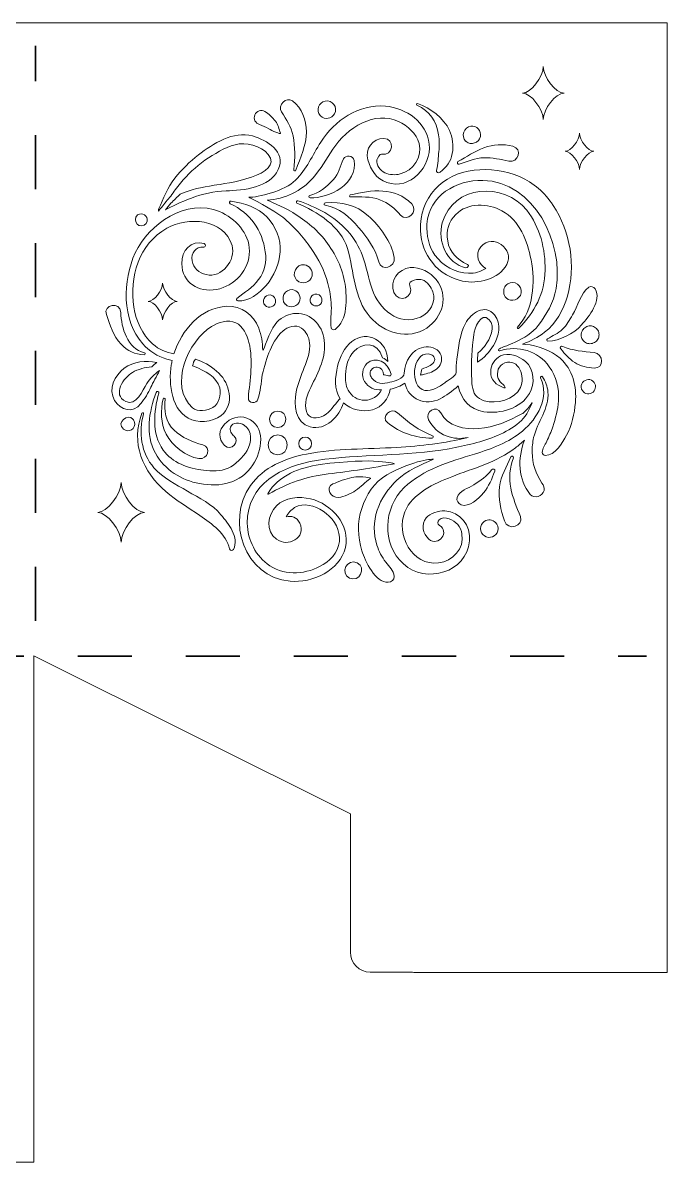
# Model space of a CAD drawing. Extents: x 5 to 989, y -719 to -284.
# Drawn here: x 743.2 to 989.1, y -718.9 to -283.7 of the extents above; entities that cross this region are included whole.
import ezdxf

# ---------------------------------------------------------------- set-up
doc = ezdxf.new("R2010")
doc.units = 0
doc.header["$MEASUREMENT"] = 0
doc.linetypes.add('AI-Linetype-5', pattern=[41.240002, 20.620001, -20.620001])
doc.linetypes.add('AI-Linetype-6', pattern=[41.240002, 20.620001, -20.620001])
doc.layers.add('Layer 1', color=7, linetype='Continuous')

# ---------------------------------------------------------------- blocks, each defined once
blk = doc.blocks.new('block 2')
at = {"layer": 'Layer 1', "lineweight": 0}
for points, knots in [([(512.96, -283.73), (512.96, -283.73), (262.96, -283.73), (262.96, -283.73), (262.96, -283.73), (256.65, -283.73), (256.65, -283.73), (256.65, -283.73), (24.77, -283.73), (24.77, -283.73), (24.77, -283.73), (24.77, -284.11), (24.77, -284.11), (24.77, -284.11), (23.41, -284.11), (23.41, -284.11), (23.41, -284.11), (22.41, -284.11), (22.41, -284.11), (22.41, -284.11), (5, -308.1), (5, -308.1), (5, -308.1), (5, -497.57), (5, -497.57), (5, -497.57), (22.41, -525.5), (22.41, -525.5), (22.41, -525.5), (22.55, -525.5), (22.55, -525.5), (22.55, -525.5), (23.41, -527.22), (23.41, -527.22), (23.41, -527.22), (32.09, -544.58), (32.09, -544.58), (32.09, -544.58), (82.99, -646.36), (82.99, -646.36), (82.99, -646.36), (82.99, -694.64), (82.99, -694.64), (82.99, -694.85), (83, -695.05), (83, -695.26), (82.86, -695.84), (82.78, -696.44), (82.78, -697.07), (82.78, -697.07), (82.78, -711.27), (82.78, -711.27), (82.78, -715.47), (86.18, -718.87), (90.38, -718.87), (90.38, -718.87), (104.58, -718.87), (104.58, -718.87), (105, -718.87), (105.4, -718.83), (105.8, -718.76), (106.25, -718.79), (106.7, -718.8), (107.16, -718.8), (107.16, -718.8), (179.67, -718.8), (179.67, -718.8), (180.08, -718.8), (180.48, -718.79), (180.88, -718.77), (181.26, -718.83), (181.64, -718.87), (182.03, -718.87), (182.03, -718.87), (196.23, -718.87), (196.23, -718.87), (200.43, -718.87), (203.84, -715.47), (203.84, -711.27), (203.84, -711.27), (203.84, -697.07), (203.84, -697.07), (203.84, -696.78), (203.82, -696.49), (203.78, -696.21), (203.82, -695.71), (203.84, -695.2), (203.84, -694.7), (203.84, -694.7), (203.84, -646.36), (203.84, -646.36), (203.84, -646.36), (254.72, -544.58), (254.72, -544.58), (254.72, -544.58), (256.65, -540.7), (256.65, -540.7), (256.65, -540.7), (264.28, -525.45), (264.28, -525.45), (264.28, -525.45), (264.28, -646.36), (264.28, -646.36), (264.28, -646.36), (360.97, -646.36), (360.98, -646.36), (361.25, -646.36), (361.52, -646.35), (361.78, -646.34), (362.27, -646.44), (362.78, -646.49), (363.3, -646.49), (363.3, -646.49), (377.5, -646.49), (377.5, -646.49), (381.7, -646.49), (385.1, -643.09), (385.1, -638.88), (385.1, -638.88), (385.1, -624.69), (385.1, -624.69), (385.1, -624.36), (385.08, -624.04), (385.04, -623.73), (385.07, -623.2), (385.09, -622.67), (385.09, -622.13), (385.09, -622.13), (385.09, -585.88), (385.09, -585.88), (385.09, -585.88), (505.63, -525.61), (505.63, -525.61), (505.63, -525.61), (505.63, -718.8), (505.63, -718.8), (505.63, -718.8), (541.89, -718.8), (541.89, -718.8), (542.79, -718.81), (543.68, -718.75), (544.56, -718.66), (544.56, -718.66), (558.34, -718.66), (558.34, -718.66), (562.54, -718.66), (565.95, -715.25), (565.95, -711.05), (565.95, -711.05), (565.95, -697.37), (565.95, -697.37), (566.05, -696.49), (566.1, -695.6), (566.11, -694.7), (566.11, -694.7), (566.11, -646.36), (566.11, -646.36), (566.11, -646.36), (686.96, -646.36), (686.96, -646.36), (686.96, -646.36), (686.96, -694.64), (686.96, -694.64), (686.96, -694.84), (686.97, -695.03), (686.97, -695.23), (686.86, -695.76), (686.79, -696.3), (686.79, -696.86), (686.79, -696.86), (686.79, -711.05), (686.79, -711.05), (686.79, -715.25), (690.2, -718.66), (694.4, -718.66), (694.4, -718.66), (708.49, -718.66), (708.49, -718.66), (709.36, -718.75), (710.23, -718.8), (711.12, -718.8), (711.12, -718.8), (747.42, -718.8), (747.42, -718.8), (747.42, -718.8), (747.42, -525.45), (747.42, -525.45), (747.42, -525.45), (868.24, -585.86), (868.24, -585.86), (868.24, -585.87), (868.25, -622.19), (868.24, -622.19), (868.24, -622.6), (868.25, -623), (868.27, -623.39), (868.22, -623.75), (868.19, -624.11), (868.19, -624.48), (868.19, -624.48), (868.19, -638.67), (868.19, -638.67), (868.19, -642.87), (871.59, -646.28), (875.79, -646.28), (875.79, -646.28), (889.99, -646.28), (889.99, -646.28), (890.1, -646.28), (890.2, -646.27), (890.3, -646.26), (891, -646.32), (891.7, -646.36), (892.41, -646.36), (892.41, -646.36), (989.09, -646.36), (989.09, -646.36), (989.09, -646.36), (989.09, -283.73), (989.09, -283.73), (989.09, -283.73), (512.96, -283.73), (512.96, -283.73)], [0, 0, 0, 0, 1, 1, 1, 2, 2, 2, 3, 3, 3, 4, 4, 4, 5, 5, 5, 6, 6, 6, 7, 7, 7, 8, 8, 8, 9, 9, 9, 10, 10, 10, 11, 11, 11, 12, 12, 12, 13, 13, 13, 14, 14, 14, 15, 15, 15, 16, 16, 16, 17, 17, 17, 18, 18, 18, 19, 19, 19, 20, 20, 20, 21, 21, 21, 22, 22, 22, 23, 23, 23, 24, 24, 24, 25, 25, 25, 26, 26, 26, 27, 27, 27, 28, 28, 28, 29, 29, 29, 30, 30, 30, 31, 31, 31, 32, 32, 32, 33, 33, 33, 34, 34, 34, 35, 35, 35, 36, 36, 36, 37, 37, 37, 38, 38, 38, 39, 39, 39, 40, 40, 40, 41, 41, 41, 42, 42, 42, 43, 43, 43, 44, 44, 44, 45, 45, 45, 46, 46, 46, 47, 47, 47, 48, 48, 48, 49, 49, 49, 50, 50, 50, 51, 51, 51, 52, 52, 52, 53, 53, 53, 54, 54, 54, 55, 55, 55, 56, 56, 56, 57, 57, 57, 58, 58, 58, 59, 59, 59, 60, 60, 60, 61, 61, 61, 62, 62, 62, 63, 63, 63, 64, 64, 64, 65, 65, 65, 66, 66, 66, 67, 67, 67, 68, 68, 68, 69, 69, 69, 70, 70, 70, 71, 71, 71, 72, 72, 72, 73, 73, 73, 74, 74, 74, 74]), ([(941.79, -300.45), (941.79, -304.5), (946.56, -310.57), (949.74, -310.57), (946.56, -310.57), (941.79, -316.64), (941.79, -320.69), (941.79, -316.64), (937.02, -310.57), (933.84, -310.57), (937.02, -310.57), (941.79, -304.5), (941.79, -300.45)], [0, 0, 0, 0, 1, 1, 1, 2, 2, 2, 3, 3, 3, 4, 4, 4, 4]), ([(846.1, -313.56), (849.82, -316.23), (851.27, -320.93), (851.37, -325.36), (851.49, -330.59), (849.02, -335.18), (847.42, -340), (847.23, -340.56), (846.47, -340.32), (846.56, -339.76), (847.2, -335.55), (847.11, -331.12), (846.29, -326.94), (845.57, -323.28), (843.82, -320.83), (841.91, -317.76), (840.35, -315.27), (843.56, -311.73), (846.1, -313.56)], [0, 0, 0, 0, 1, 1, 1, 2, 2, 2, 3, 3, 3, 4, 4, 4, 5, 5, 5, 6, 6, 6, 6]), ([(858.61, -313.6), (861.34, -313.13), (863.46, -316.06), (862.13, -318.51), (861.08, -320.45), (858.37, -320.85), (856.79, -319.29), (856.75, -319.25), (856.72, -319.22), (856.68, -319.18), (854.93, -317.26), (856.04, -314.03), (858.61, -313.6)], [0, 0, 0, 0, 1, 1, 1, 2, 2, 2, 3, 3, 3, 4, 4, 4, 4]), ([(881.56, -315.57), (889.46, -316.2), (897.33, -321.79), (898.27, -330.04), (899.22, -338.45), (891.01, -347.85), (882.11, -344.71), (877.93, -343.23), (876.07, -340.04), (874.84, -336.03), (873.59, -331.95), (876.63, -327.89), (880.93, -327.86), (885.36, -327.82), (884.54, -334.86), (880.11, -333.88), (879.32, -333.71), (878.47, -335.53), (878.33, -336.12), (877.81, -338.18), (879.64, -340.17), (881.35, -340.99), (883.13, -341.85), (885.3, -341.93), (887.2, -341.47), (892.11, -340.27), (895.73, -334.81), (894.44, -329.82), (893.47, -326.08), (889.99, -323), (886.59, -321.43), (882.04, -319.34), (877.2, -319.82), (872.75, -321.96), (868.12, -324.2), (864.35, -327.75), (861.47, -331.98), (858.99, -335.63), (856.92, -339.57), (854, -342.91), (849.53, -348.05), (843.09, -350.97), (836.43, -351.48), (836.84, -351.63), (842.84, -354.17), (845.27, -355.64), (850.31, -358.7), (855.25, -362.4), (858.83, -367.13), (862.42, -371.87), (865.28, -377.65), (866.14, -383.58), (866.91, -388.81), (867.23, -397.39), (862.32, -400.85), (861.83, -401.2), (860.93, -400.87), (860.83, -400.24), (860.41, -397.48), (861.07, -394.47), (860.9, -391.63), (860.73, -388.75), (860.33, -386.03), (859.58, -383.24), (858.28, -378.4), (856.06, -374.04), (853.22, -369.91), (850.14, -365.43), (846.6, -361.52), (842.4, -357.99), (839.3, -355.39), (829.03, -350.27), (829.48, -350.32), (832.61, -350.6), (843.27, -347.84), (847.21, -343.87), (851.44, -339.61), (853.72, -334.31), (856.87, -329.29), (862.08, -321.01), (871.47, -314.76), (881.56, -315.57)], [0, 0, 0, 0, 1, 1, 1, 2, 2, 2, 3, 3, 3, 4, 4, 4, 5, 5, 5, 6, 6, 6, 7, 7, 7, 8, 8, 8, 9, 9, 9, 10, 10, 10, 11, 11, 11, 12, 12, 12, 13, 13, 13, 14, 14, 14, 15, 15, 15, 16, 16, 16, 17, 17, 17, 18, 18, 18, 19, 19, 19, 20, 20, 20, 21, 21, 21, 22, 22, 22, 23, 23, 23, 24, 24, 24, 25, 25, 25, 26, 26, 26, 27, 27, 27, 27]), ([(831.72, -318.91), (832.33, -317.45), (834.19, -316.74), (835.59, -317.61), (837.11, -318.55), (838.45, -319.86), (839.57, -321.26), (840.68, -322.65), (840.9, -324.28), (841.49, -325.89), (841.68, -326.44), (838.17, -324.95), (837.01, -324.23), (835.86, -323.52), (834.75, -323.06), (833.49, -322.6), (831.95, -322.03), (831.05, -320.5), (831.72, -318.91)], [0, 0, 0, 0, 1, 1, 1, 2, 2, 2, 3, 3, 3, 4, 4, 4, 5, 5, 5, 6, 6, 6, 6]), ([(893.81, -314.61), (898.71, -316.2), (903.84, -320.13), (906.02, -324.87), (907.26, -327.56), (907.54, -330.68), (907.08, -333.59), (906.57, -336.87), (904.8, -338.69), (902.45, -340.82), (901.85, -341.37), (900.77, -340.84), (901.03, -340), (901.7, -337.78), (901.66, -335.19), (901.94, -332.89), (902.2, -330.72), (902.15, -328.63), (901.81, -326.46), (901, -321.18), (898.43, -317.55), (893.59, -315.16), (893.28, -315.01), (893.5, -314.51), (893.81, -314.61)], [0, 0, 0, 0, 1, 1, 1, 2, 2, 2, 3, 3, 3, 4, 4, 4, 5, 5, 5, 6, 6, 6, 7, 7, 7, 8, 8, 8, 8]), ([(794.99, -354.91), (796.83, -350.69), (798.36, -346.75), (801.23, -343.09), (803.85, -339.75), (806.85, -336.74), (810.22, -334.14), (815.79, -329.84), (823.51, -324.89), (830.82, -326.96), (836.26, -328.5), (843.84, -333), (840.67, -339.75), (837.43, -346.66), (827.39, -347.79), (820.73, -347.9), (811.75, -348.05), (802.18, -352.68), (797.61, -355.16), (798.31, -354.32), (799, -353.48), (799.69, -352.64), (800.83, -351.46), (802.02, -350.32), (803.22, -349.21), (807.15, -347.31), (811.43, -346.55), (816.22, -345.78), (820.19, -345.15), (843.24, -342.13), (836.78, -333.97), (834.13, -330.62), (828.12, -329.19), (824.22, -330.28), (820.12, -331.44), (816.15, -333.8), (812.69, -336.24), (809.21, -338.7), (806.05, -341.66), (803.35, -344.96), (801.89, -346.75), (800.76, -348.23), (799.66, -349.93), (798.39, -351.27), (797.23, -352.73), (796.14, -354.23), (795.72, -354.69), (795.31, -355.16), (794.9, -355.63), (794.92, -355.31), (794.95, -355.01), (794.99, -354.91)], [0, 0, 0, 0, 1, 1, 1, 2, 2, 2, 3, 3, 3, 4, 4, 4, 5, 5, 5, 6, 6, 6, 7, 7, 7, 8, 8, 8, 9, 9, 9, 10, 10, 10, 11, 11, 11, 12, 12, 12, 13, 13, 13, 14, 14, 14, 15, 15, 15, 16, 16, 16, 17, 17, 17, 17]), ([(914.12, -323.2), (916.34, -322.82), (918.27, -325.02), (917.82, -327.19), (917.32, -329.59), (914.24, -330.65), (912.36, -329.05), (912.29, -329), (912.23, -328.94), (912.17, -328.88), (910.26, -326.98), (911.5, -323.65), (914.12, -323.2)], [0, 0, 0, 0, 1, 1, 1, 2, 2, 2, 3, 3, 3, 4, 4, 4, 4]), ([(955.63, -325.84), (955.63, -328.63), (958.92, -332.81), (961.11, -332.81), (958.92, -332.81), (955.63, -336.99), (955.63, -339.78), (955.63, -336.99), (952.35, -332.81), (950.15, -332.81), (952.35, -332.81), (955.63, -328.63), (955.63, -325.84)], [0, 0, 0, 0, 1, 1, 1, 2, 2, 2, 3, 3, 3, 4, 4, 4, 4]), ([(909.24, -336.76), (912.58, -334.92), (915.49, -332.86), (919.1, -331.49), (922.76, -330.09), (926.43, -329.95), (930.22, -330.89), (933.9, -331.81), (932.33, -337.36), (928.66, -336.55), (925.59, -335.87), (922.29, -335.23), (919.13, -335.28), (915.95, -335.34), (912.64, -336.7), (909.65, -337.72), (909.08, -337.92), (908.73, -337.04), (909.24, -336.76)], [0, 0, 0, 0, 1, 1, 1, 2, 2, 2, 3, 3, 3, 4, 4, 4, 5, 5, 5, 6, 6, 6, 6]), ([(852.78, -350.57), (852.29, -350.55), (852.14, -349.79), (852.66, -349.7), (855.98, -349.06), (859.41, -346.18), (861.64, -343.72), (863.83, -341.3), (864.17, -338.49), (865.55, -335.73), (866.37, -334.09), (869.25, -334.42), (869.58, -336.26), (871.16, -345.03), (860.12, -350.9), (852.78, -350.57)], [0, 0, 0, 0, 1, 1, 1, 2, 2, 2, 3, 3, 3, 4, 4, 4, 5, 5, 5, 5]), ([(954.07, -428.77), (953.68, -433.07), (952.67, -437.41), (950.69, -441.24), (949.18, -444.17), (946.27, -448.96), (942.56, -448.98), (941.95, -448.98), (941.38, -448.44), (941.4, -447.82), (941.47, -446.22), (942.44, -444.99), (943.13, -443.56), (943.99, -441.76), (944.8, -439.95), (945.4, -438.04), (946.44, -434.78), (947.39, -431.47), (947.61, -428.04), (947.92, -423.29), (946.78, -418.96), (944.09, -415.06), (939.93, -409), (932.08, -406.72), (925.18, -409.02), (924.8, -409.14), (924.49, -408.61), (924.79, -408.34), (925.6, -407.62), (935.84, -404.91), (939.89, -399.34), (943.1, -394.94), (945.7, -390.62), (946.66, -385.22), (949.75, -367.92), (938.33, -344.37), (918.69, -343.91), (908.57, -343.67), (898.18, -349.71), (897.4, -360.63), (897.1, -364.86), (898.12, -369.1), (900.43, -372.49), (903.43, -376.49), (908.22, -379.22), (913.32, -379.4), (915.66, -379.48), (917.9, -378.77), (919.86, -377.51), (917.24, -376.21), (915.41, -372.26), (918.02, -369.25), (922.52, -364.04), (930.94, -370.04), (927.83, -376.05), (924.93, -381.65), (916.69, -383.6), (910.99, -382.38), (908, -381.74), (901.58, -378.96), (899.52, -375.29), (896.71, -371.96), (895.12, -367.7), (894.93, -363.01), (894.43, -350.65), (903.38, -341.31), (915.37, -340), (921.14, -339.37), (927.44, -340.1), (932.76, -342.45), (938.17, -344.84), (942.27, -348.54), (945.57, -353.45), (952.18, -363.29), (954.36, -376.73), (950.99, -388.13), (949.48, -393.26), (946.64, -398.65), (942.3, -401.93), (939.75, -403.85), (936.9, -405.31), (933.92, -406.44), (934.3, -406.47), (934.67, -406.5), (935.02, -406.54), (939.51, -407), (944.82, -408.84), (948.25, -411.85), (953, -416.03), (954.62, -422.66), (954.07, -428.77)], [0, 0, 0, 0, 1, 1, 1, 2, 2, 2, 3, 3, 3, 4, 4, 4, 5, 5, 5, 6, 6, 6, 7, 7, 7, 8, 8, 8, 9, 9, 9, 10, 10, 10, 11, 11, 11, 12, 12, 12, 13, 13, 13, 14, 14, 14, 15, 15, 15, 16, 16, 16, 17, 17, 17, 18, 18, 18, 19, 19, 19, 20, 20, 20, 21, 21, 21, 22, 22, 22, 23, 23, 23, 24, 24, 24, 25, 25, 25, 26, 26, 26, 27, 27, 27, 28, 28, 28, 29, 29, 29, 30, 30, 30, 30]), ([(879.46, -351.33), (875.86, -349.98), (872.01, -350.21), (868.25, -350.24), (867.82, -350.24), (867.73, -349.59), (868.15, -349.49), (876.24, -347.49), (885.27, -346.31), (891.59, -352.9), (894.29, -355.72), (889.89, -360.06), (887.33, -357.17), (885.17, -354.73), (882.54, -352.48), (879.46, -351.33)], [0, 0, 0, 0, 1, 1, 1, 2, 2, 2, 3, 3, 3, 4, 4, 4, 5, 5, 5, 5]), ([(905.31, -367), (906.05, -371.46), (908.87, -374.14), (912.85, -375.99), (913.63, -376.35), (913.05, -377.49), (912.29, -377.32), (904.74, -375.62), (901.39, -367.07), (903.27, -360.14), (907.23, -345.55), (926.86, -344.38), (935.5, -355.32), (940.55, -361.73), (942.66, -370.18), (942.5, -378.25), (942.33, -386.96), (938.51, -394.45), (932.37, -400.45), (932.08, -400.73), (931.66, -400.31), (931.93, -400.01), (938.14, -393.18), (938.81, -382.87), (937.12, -374.2), (935.74, -367.07), (932.77, -359.15), (926.02, -355.52), (920.62, -352.61), (912.97, -352.28), (908.42, -356.94), (905.64, -359.78), (904.67, -363.1), (905.31, -367)], [0, 0, 0, 0, 1, 1, 1, 2, 2, 2, 3, 3, 3, 4, 4, 4, 5, 5, 5, 6, 6, 6, 7, 7, 7, 8, 8, 8, 9, 9, 9, 10, 10, 10, 11, 11, 11, 11]), ([(786.06, -371.62), (791.17, -360.52), (805.88, -350.6), (818.23, -355.82), (824.21, -358.34), (829.64, -364.08), (829.67, -370.89), (829.7, -378.09), (824, -384.29), (817.05, -385.59), (810.25, -386.86), (803.97, -382.94), (803.83, -375.74), (803.73, -370.76), (807.32, -366.63), (812.41, -368.04), (813.14, -368.24), (813.01, -369.44), (812.23, -369.39), (808.98, -369.17), (807.35, -371.65), (807.77, -374.62), (808.17, -377.48), (810.36, -379.22), (813.13, -379.9), (819.1, -381.37), (824.63, -374.31), (823.02, -368.8), (819.99, -358.37), (806.08, -357.77), (798.14, -362.19), (787.55, -368.07), (783.65, -380.96), (785.54, -392.38), (786.39, -397.57), (788.74, -402.83), (792.71, -406.39), (795.12, -408.55), (797.91, -409.52), (800.83, -410.21), (803.69, -401.11), (811.09, -392.46), (821.03, -392), (826.71, -391.74), (831.11, -395.19), (833.18, -400.32), (834.27, -403), (834.64, -405.85), (834.76, -408.72), (835.23, -408.77), (837.06, -401.89), (839.42, -398.91), (843.11, -394.26), (849.66, -393.13), (854.23, -397.18), (859, -401.4), (859.09, -408.35), (857.12, -413.97), (856.03, -417.06), (854.52, -420.06), (853.05, -422.99), (851.7, -425.66), (850.42, -429.22), (851.38, -432.21), (852.34, -435.16), (855.65, -435.08), (857.96, -433.81), (860.72, -432.29), (861.9, -429.65), (864.06, -427.52), (864.15, -427.44), (864.24, -427.38), (864.34, -427.33), (861.94, -423.64), (862.27, -418.99), (863.31, -414.84), (864.19, -411.31), (865.79, -407.67), (868.75, -405.42), (874.68, -400.92), (882.37, -405.07), (882.52, -413.12), (881.89, -412.53), (881.21, -412.09), (880.47, -411.65), (878.43, -405.07), (872.51, -406.04), (869.47, -409.21), (867.26, -411.53), (866.49, -414.88), (866.33, -418.08), (866.23, -420.1), (866.36, -422.21), (867.29, -424.01), (868.49, -426.34), (871.07, -427.9), (873.69, -427.89), (876.32, -427.87), (878.87, -426.29), (880.05, -423.95), (877.54, -424.14), (874.91, -422.92), (873.63, -420.75), (872.35, -418.58), (872.66, -415.53), (874.51, -413.81), (877.58, -410.97), (882.67, -413.12), (883.69, -417.94), (883.96, -419.2), (881.64, -418.11), (880.88, -418.15), (880.98, -416.74), (879.86, -415.33), (878.46, -415.19), (877.06, -415.05), (875.65, -416.29), (875.71, -417.7), (875.74, -418.28), (875.98, -418.83), (876.3, -419.31), (877.95, -421.79), (880.74, -421.7), (883.27, -420.99), (884.98, -420.51), (888.6, -419.78), (888.77, -417.49), (889.1, -413.02), (891.44, -408.39), (896.15, -407.61), (898.54, -407.21), (901.17, -407.83), (902.45, -410.08), (903.48, -411.88), (902.98, -414.13), (901.55, -415.56), (900.22, -416.89), (898.22, -417.52), (896.44, -417.97), (895.99, -418.09), (895.5, -418.19), (895, -418.29), (895.1, -417.51), (895.3, -416.73), (895.49, -415.98), (896.53, -415.58), (897.6, -415.17), (898.59, -414.59), (899.28, -414.18), (900.01, -413.64), (900.26, -412.82), (900.73, -411.33), (899.29, -410.25), (897.92, -410.16), (891.76, -409.76), (890.54, -422.89), (896.63, -424.11), (899.31, -424.65), (902.15, -422.67), (904.22, -421.19), (905.08, -420.57), (908.61, -418.52), (908.56, -417.3), (908.5, -415.59), (908.63, -413.83), (908.85, -412.2), (909.46, -407.72), (909.92, -402.59), (912.09, -398.55), (914.18, -394.64), (919.66, -390.8), (923.22, -395.31), (925.9, -398.7), (924.86, -403.52), (922.8, -406.94), (921.31, -409.41), (919.15, -411.67), (916.67, -413.38), (916.72, -412.22), (916.79, -411.06), (916.85, -409.9), (917.86, -409.02), (918.81, -408.09), (919.63, -407), (921.37, -404.67), (923.74, -399.73), (921.15, -397.12), (917.84, -393.79), (915.54, -400.72), (915.25, -402.87), (914.57, -408.09), (914.2, -413.39), (914.44, -418.66), (914.56, -421.07), (914.46, -423.89), (915.98, -425.93), (916.78, -426.99), (917.98, -427.7), (919.26, -428.08), (923.89, -429.45), (930.87, -427.69), (933.08, -423.04), (934.98, -419.05), (932.54, -411.7), (927.12, -413.65), (924.66, -414.53), (923.8, -417.17), (924.58, -419.52), (924.95, -420.61), (925.64, -421.13), (926.47, -421.86), (926.76, -422.1), (927.98, -423.5), (926.77, -423.09), (923.84, -422.07), (921.66, -420.25), (921.73, -416.96), (921.79, -414.48), (923.21, -412.05), (925.47, -410.98), (928.62, -409.49), (932.47, -410.93), (934.96, -413.05), (938.42, -415.98), (938.69, -421.58), (936.5, -425.34), (933.16, -431.08), (925.37, -433.22), (919.14, -432.25), (913.49, -431.36), (910.56, -427.63), (909.32, -422.32), (907.22, -424.41), (904.64, -426.13), (902.43, -427.31), (896.95, -430.25), (890.34, -427.59), (889.01, -421.38), (887.36, -422.5), (885.34, -423.22), (883.41, -423.63), (882.7, -427.22), (880.3, -430.54), (876.63, -431.51), (872.95, -432.48), (868.3, -431.57), (865.56, -428.85), (864, -434.14), (858.76, -439.52), (852.86, -438.04), (846.95, -436.57), (846.55, -429.55), (847.52, -424.65), (848.16, -421.4), (849.4, -418.42), (850.58, -415.34), (851.69, -412.41), (852.95, -409.11), (852.58, -405.92), (852.35, -403.85), (851.33, -401.57), (849.58, -400.37), (847.26, -398.77), (844.33, -399.82), (842.34, -401.48), (839.98, -403.44), (838.23, -407), (837.1, -409.81), (836.21, -411.99), (834.62, -417.6), (834.51, -418.18), (834.23, -421.31), (833.72, -424.42), (832.91, -427.45), (832.38, -429.45), (829.07, -429.08), (829.24, -426.95), (829.82, -420.05), (831.18, -412.69), (829.48, -405.84), (828.78, -403.06), (827.17, -399.59), (824.45, -398.28), (821.46, -396.86), (817.81, -398.14), (815.18, -399.72), (806.37, -405.03), (798.58, -422.54), (807.93, -430.72), (809.89, -432.43), (813.69, -431.95), (815.7, -430.64), (818.12, -429.05), (818.96, -425.93), (818.3, -423.19), (817.25, -418.87), (812.5, -416.53), (808.71, -415.04), (808.46, -414.94), (808.2, -414.85), (807.95, -414.76), (808.14, -413.82), (808.47, -412.92), (809.02, -412.17), (814.61, -414.04), (820.76, -418.45), (821.61, -424.25), (822.84, -427.09), (821.65, -430.67), (819.84, -432.82), (817.35, -435.77), (811.42, -436.75), (807.68, -435.34), (799.78, -432.35), (798.71, -421.58), (799.83, -414.42), (799.92, -413.86), (800.03, -413.29), (800.15, -412.73), (799.47, -412.56), (798.78, -412.38), (798.1, -412.18), (794.55, -411.11), (791.4, -409.15), (788.93, -406.36), (780.87, -397.26), (781.22, -382.13), (786.06, -371.62)], [0, 0, 0, 0, 1, 1, 1, 2, 2, 2, 3, 3, 3, 4, 4, 4, 5, 5, 5, 6, 6, 6, 7, 7, 7, 8, 8, 8, 9, 9, 9, 10, 10, 10, 11, 11, 11, 12, 12, 12, 13, 13, 13, 14, 14, 14, 15, 15, 15, 16, 16, 16, 17, 17, 17, 18, 18, 18, 19, 19, 19, 20, 20, 20, 21, 21, 21, 22, 22, 22, 23, 23, 23, 24, 24, 24, 25, 25, 25, 26, 26, 26, 27, 27, 27, 28, 28, 28, 29, 29, 29, 30, 30, 30, 31, 31, 31, 32, 32, 32, 33, 33, 33, 34, 34, 34, 35, 35, 35, 36, 36, 36, 37, 37, 37, 38, 38, 38, 39, 39, 39, 40, 40, 40, 41, 41, 41, 42, 42, 42, 43, 43, 43, 44, 44, 44, 45, 45, 45, 46, 46, 46, 47, 47, 47, 48, 48, 48, 49, 49, 49, 50, 50, 50, 51, 51, 51, 52, 52, 52, 53, 53, 53, 54, 54, 54, 55, 55, 55, 56, 56, 56, 57, 57, 57, 58, 58, 58, 59, 59, 59, 60, 60, 60, 61, 61, 61, 62, 62, 62, 63, 63, 63, 64, 64, 64, 65, 65, 65, 66, 66, 66, 67, 67, 67, 68, 68, 68, 69, 69, 69, 70, 70, 70, 71, 71, 71, 72, 72, 72, 73, 73, 73, 74, 74, 74, 75, 75, 75, 76, 76, 76, 77, 77, 77, 78, 78, 78, 79, 79, 79, 80, 80, 80, 81, 81, 81, 82, 82, 82, 83, 83, 83, 84, 84, 84, 85, 85, 85, 86, 86, 86, 87, 87, 87, 88, 88, 88, 89, 89, 89, 90, 90, 90, 91, 91, 91, 92, 92, 92, 93, 93, 93, 94, 94, 94, 95, 95, 95, 96, 96, 96, 97, 97, 97, 98, 98, 98, 99, 99, 99, 100, 100, 100, 101, 101, 101, 102, 102, 102, 103, 103, 103, 104, 104, 104, 105, 105, 105, 106, 106, 106, 107, 107, 107, 108, 108, 108, 109, 109, 109, 109]), ([(836.07, -384.02), (833.6, -386.98), (829.32, -390.23), (825.28, -389.93), (824.84, -389.89), (824.49, -389.32), (824.89, -388.98), (827.77, -386.51), (830.9, -384.99), (833.16, -381.78), (835.43, -378.55), (836.27, -375.09), (835.71, -371.17), (834.55, -362.95), (829.94, -356.3), (822.32, -352.83), (821.7, -352.55), (822.17, -351.72), (822.74, -351.82), (827.72, -352.72), (832.79, -354.18), (836.38, -357.95), (839.68, -361.4), (841.77, -366.39), (841.38, -371.2), (841, -375.85), (839.06, -380.43), (836.07, -384.02)], [0, 0, 0, 0, 1, 1, 1, 2, 2, 2, 3, 3, 3, 4, 4, 4, 5, 5, 5, 6, 6, 6, 7, 7, 7, 8, 8, 8, 9, 9, 9, 9]), ([(867.05, -363.17), (869.51, -365.97), (871.47, -369.18), (872.79, -372.67), (874.37, -376.83), (874.97, -381.31), (876.46, -385.51), (879.08, -392.85), (886.62, -399.86), (894.88, -396.13), (898.49, -394.5), (900.99, -390.42), (899.67, -386.53), (899.03, -384.65), (897.53, -382.64), (895.63, -381.85), (894.66, -381.45), (889.86, -381.94), (890.84, -384.16), (892.8, -388.56), (886.55, -391.09), (884.81, -386.7), (883.03, -382.18), (886.47, -377.77), (891.04, -377.24), (894.61, -376.83), (898.81, -379.06), (900.98, -381.82), (905.84, -387.97), (903.47, -396.16), (897.32, -400.31), (890.33, -405.02), (880.92, -402.19), (875.71, -396.09), (869.23, -388.51), (869.76, -379.01), (867.07, -369.98), (864.53, -361.46), (855.49, -355.87), (847.8, -352.61), (847.27, -352.38), (847.65, -351.51), (848.18, -351.69), (855.24, -354.09), (862.03, -357.48), (867.05, -363.17)], [0, 0, 0, 0, 1, 1, 1, 2, 2, 2, 3, 3, 3, 4, 4, 4, 5, 5, 5, 6, 6, 6, 7, 7, 7, 8, 8, 8, 9, 9, 9, 10, 10, 10, 11, 11, 11, 12, 12, 12, 13, 13, 13, 14, 14, 14, 15, 15, 15, 15]), ([(878.98, -374.98), (877.77, -369.92), (874.52, -365.82), (871.28, -361.85), (868.01, -357.85), (863.73, -354.32), (858.51, -353.4), (857.97, -353.31), (858.15, -352.53), (858.63, -352.5), (864.78, -352.08), (870.33, -353.19), (875.02, -357.45), (879.38, -361.41), (883.96, -367.42), (884.9, -373.35), (885.5, -377.16), (879.92, -378.9), (878.98, -374.98)], [0, 0, 0, 0, 1, 1, 1, 2, 2, 2, 3, 3, 3, 4, 4, 4, 5, 5, 5, 6, 6, 6, 6]), ([(786.98, -357.13), (788.64, -355.87), (791.12, -357.46), (790.63, -359.5), (790.33, -360.76), (788.9, -361.59), (787.67, -361.18), (787.3, -361.07), (786.99, -360.86), (786.75, -360.6), (785.86, -359.65), (785.85, -357.98), (786.98, -357.13)], [0, 0, 0, 0, 1, 1, 1, 2, 2, 2, 3, 3, 3, 4, 4, 4, 4]), ([(847.74, -382.06), (847.71, -382.04), (847.69, -382.01), (847.66, -381.98), (845.53, -379.7), (847.52, -375.8), (850.61, -376.18), (852.6, -376.43), (853.99, -378.4), (853.57, -380.36), (853, -382.97), (849.64, -383.95), (847.74, -382.06)], [0, 0, 0, 0, 1, 1, 1, 2, 2, 2, 3, 3, 3, 4, 4, 4, 4]), ([(933.36, -386.91), (932.87, -389.51), (929.55, -390.69), (927.63, -388.77), (926.53, -387.66), (926.42, -385.87), (927.16, -384.57), (927.41, -384.11), (927.77, -383.72), (928.22, -383.43), (930.69, -381.83), (933.9, -384.04), (933.36, -386.91)], [0, 0, 0, 0, 1, 1, 1, 2, 2, 2, 3, 3, 3, 4, 4, 4, 4]), ([(802.01, -390.14), (799.82, -390.14), (796.53, -394.32), (796.53, -397.11), (796.53, -394.32), (793.25, -390.14), (791.05, -390.14), (793.25, -390.14), (796.53, -385.96), (796.53, -383.17), (796.53, -385.96), (799.82, -390.14), (802.01, -390.14)], [0, 0, 0, 0, 1, 1, 1, 2, 2, 2, 3, 3, 3, 4, 4, 4, 4]), ([(848.91, -389.61), (848.37, -392.09), (845.17, -393.03), (843.37, -391.23), (843.34, -391.2), (843.32, -391.18), (843.29, -391.15), (841.27, -388.98), (843.16, -385.27), (846.1, -385.64), (847.99, -385.87), (849.31, -387.74), (848.91, -389.61)], [0, 0, 0, 0, 1, 1, 1, 2, 2, 2, 3, 3, 3, 4, 4, 4, 4]), ([(855.37, -387.33), (856.68, -387.49), (857.6, -388.79), (857.32, -390.08), (856.94, -391.81), (854.72, -392.46), (853.47, -391.21), (853.45, -391.19), (853.44, -391.17), (853.42, -391.16), (852.02, -389.65), (853.33, -387.07), (855.37, -387.33)], [0, 0, 0, 0, 1, 1, 1, 2, 2, 2, 3, 3, 3, 4, 4, 4, 4]), ([(961.57, -385.33), (964.19, -389.76), (959.24, -395.87), (956.38, -399.1), (953.51, -402.34), (947.99, -405.29), (943.6, -405.26), (943.16, -405.26), (942.99, -404.66), (943.37, -404.43), (945.39, -403.25), (947.39, -402.45), (949.1, -400.79), (950.73, -399.2), (951.82, -397.24), (952.95, -395.29), (954.92, -391.9), (955.98, -387.08), (959.2, -384.71), (959.96, -384.15), (961.13, -384.59), (961.57, -385.33)], [0, 0, 0, 0, 1, 1, 1, 2, 2, 2, 3, 3, 3, 4, 4, 4, 5, 5, 5, 6, 6, 6, 7, 7, 7, 7]), ([(780.57, -394.34), (780.74, -400.33), (783.03, -408.1), (789.61, -409.76), (790.02, -409.87), (789.93, -410.51), (789.51, -410.5), (786.02, -410.42), (783.08, -409.07), (780.66, -406.47), (777.56, -403.16), (776.52, -399.24), (775.05, -395.09), (773.71, -391.33), (780.45, -390.08), (780.57, -394.34)], [0, 0, 0, 0, 1, 1, 1, 2, 2, 2, 3, 3, 3, 4, 4, 4, 5, 5, 5, 5]), ([(839.62, -390.52), (839.24, -392.3), (836.95, -392.97), (835.65, -391.68), (835.64, -391.66), (835.62, -391.64), (835.6, -391.62), (834.15, -390.07), (835.51, -387.41), (837.61, -387.67), (838.97, -387.84), (839.91, -389.18), (839.62, -390.52)], [0, 0, 0, 0, 1, 1, 1, 2, 2, 2, 3, 3, 3, 4, 4, 4, 4]), ([(962.96, -403.77), (962.8, -404.34), (962.51, -404.84), (962.09, -405.26), (961.67, -405.68), (961.17, -405.97), (960.6, -406.13), (960.56, -406.15), (960.52, -406.16), (960.49, -406.18), (959.9, -406.34), (959.31, -406.34), (958.72, -406.18), (958.15, -406.02), (957.66, -405.74), (957.25, -405.32), (956.84, -404.91), (956.55, -404.42), (956.39, -403.86), (956.24, -403.27), (956.24, -402.68), (956.39, -402.09), (956.41, -402.05), (956.43, -402.01), (956.44, -401.97), (956.6, -401.4), (956.89, -400.9), (957.31, -400.48), (957.73, -400.06), (958.23, -399.77), (958.8, -399.61), (959.4, -399.45), (960, -399.45), (960.6, -399.61), (961.17, -399.77), (961.67, -400.06), (962.09, -400.48), (962.51, -400.9), (962.8, -401.4), (962.96, -401.97), (963.12, -402.57), (963.12, -403.17), (962.96, -403.77)], [0, 0, 0, 0, 1, 1, 1, 2, 2, 2, 3, 3, 3, 4, 4, 4, 5, 5, 5, 6, 6, 6, 7, 7, 7, 8, 8, 8, 9, 9, 9, 10, 10, 10, 11, 11, 11, 12, 12, 12, 13, 13, 13, 14, 14, 14, 14]), ([(961.19, -415.59), (958.65, -415.44), (955.93, -414.92), (953.8, -413.47), (951.62, -411.98), (950.13, -410.27), (948.46, -408.3), (947.99, -407.74), (948.57, -406.98), (949.23, -407.3), (952.73, -408.99), (957.37, -409.25), (961.19, -409.66), (964.91, -410.07), (965.05, -415.8), (961.19, -415.59)], [0, 0, 0, 0, 1, 1, 1, 2, 2, 2, 3, 3, 3, 4, 4, 4, 5, 5, 5, 5]), ([(778.19, -427.93), (775.63, -423.6), (778.23, -418.42), (781.88, -415.67), (785.52, -412.93), (790.05, -412.57), (794.33, -413.46), (793.62, -413.88), (792.99, -414.44), (792.4, -415.06), (789.8, -415.37), (787.26, -415.97), (784.97, -417.29), (781.78, -419.12), (777.07, -425.75), (782.43, -428.33), (786.45, -430.27), (788.97, -424.04), (790.48, -421.51), (791.11, -420.47), (791.82, -419.58), (792.62, -418.77), (793.42, -417.97), (794.3, -417.26), (795.3, -416.56), (794.25, -418.58), (792.75, -421.3), (792.08, -422.88), (791.12, -425.15), (789.65, -427.2), (788.17, -429.16), (785.26, -433), (780.5, -431.83), (778.19, -427.93)], [0, 0, 0, 0, 1, 1, 1, 2, 2, 2, 3, 3, 3, 4, 4, 4, 5, 5, 5, 6, 6, 6, 7, 7, 7, 8, 8, 8, 9, 9, 9, 10, 10, 10, 11, 11, 11, 11]), ([(942.12, -462.36), (941.63, -464.55), (938.33, -465.59), (936.84, -463.82), (932.09, -458.16), (931.96, -450.05), (934.62, -443.09), (933.49, -444.19), (932.33, -445.18), (931.22, -446.04), (923.94, -451.64), (915.24, -453.81), (906.84, -457.09), (900.15, -459.72), (891.88, -463.39), (888.95, -470.5), (885.41, -479.1), (891.66, -491.35), (901.84, -490), (907.25, -489.28), (911.74, -484.6), (910.77, -478.95), (910.31, -476.24), (908.5, -474.02), (905.85, -473.21), (904.65, -472.84), (902.95, -472.48), (902.04, -473.52), (901.57, -474.07), (901.33, -475.23), (902.13, -475.67), (906.27, -477.92), (901.89, -484.06), (898.1, -480.89), (895.75, -478.93), (895.07, -475.25), (897.13, -472.82), (898.67, -470.99), (901.83, -470.03), (904.18, -470.13), (910.24, -470.36), (914.15, -475.83), (913.64, -481.63), (912.58, -493.74), (896.95, -498.14), (888.45, -490.41), (879.92, -482.64), (880.8, -468.96), (888.73, -461.25), (895.94, -454.23), (906.22, -451.32), (915.58, -448.42), (922, -446.43), (928.64, -444.03), (933.85, -439.63), (939.75, -434.64), (944.17, -427.09), (940.8, -419.36), (940.59, -418.87), (941.22, -418.47), (941.53, -418.93), (942.67, -420.66), (943.38, -422.64), (943.57, -424.71), (944.15, -431.16), (939.48, -436.1), (938.13, -442.15), (937.71, -444.02), (937.52, -445.9), (937.55, -447.76), (937.62, -451.93), (938.84, -455.99), (941.3, -459.55), (941.87, -460.38), (942.33, -461.38), (942.12, -462.36)], [0, 0, 0, 0, 1, 1, 1, 2, 2, 2, 3, 3, 3, 4, 4, 4, 5, 5, 5, 6, 6, 6, 7, 7, 7, 8, 8, 8, 9, 9, 9, 10, 10, 10, 11, 11, 11, 12, 12, 12, 13, 13, 13, 14, 14, 14, 15, 15, 15, 16, 16, 16, 17, 17, 17, 18, 18, 18, 19, 19, 19, 20, 20, 20, 21, 21, 21, 22, 22, 22, 23, 23, 23, 24, 24, 24, 25, 25, 25, 25]), ([(960.36, -425.09), (958.93, -425.92), (957.02, -425.2), (956.44, -423.65), (955.7, -421.67), (957.32, -420.02), (959, -419.94), (959.83, -419.9), (960.67, -420.24), (961.26, -421.1), (962.15, -422.39), (961.7, -424.3), (960.36, -425.09)], [0, 0, 0, 0, 1, 1, 1, 2, 2, 2, 3, 3, 3, 4, 4, 4, 4]), ([(794.02, -424.88), (794.25, -424.21), (795.28, -424.48), (795.08, -425.17), (793.09, -432.08), (792.29, -440.67), (796.68, -446.89), (800.09, -451.71), (806.5, -454.03), (812.18, -454.62), (815.2, -454.94), (818.71, -455.13), (821.53, -453.84), (824.3, -452.57), (827.2, -449.66), (828.73, -447.05), (830.47, -444.07), (830.98, -439.46), (827.58, -437.37), (826.05, -436.44), (823.2, -436.15), (822.42, -438.17), (821.97, -439.33), (822.89, -440.83), (823.79, -441.61), (826.24, -443.74), (822.53, -447.54), (820.19, -445.2), (814.79, -439.79), (822.61, -432.25), (828.72, -434.69), (836.13, -437.64), (834.48, -447.34), (830.99, -452.59), (826.32, -459.61), (818.53, -461.17), (810.65, -459.72), (803.7, -458.44), (797.22, -454.42), (793.76, -448.13), (789.7, -440.76), (791.37, -432.39), (794.02, -424.88)], [0, 0, 0, 0, 1, 1, 1, 2, 2, 2, 3, 3, 3, 4, 4, 4, 5, 5, 5, 6, 6, 6, 7, 7, 7, 8, 8, 8, 9, 9, 9, 10, 10, 10, 11, 11, 11, 12, 12, 12, 13, 13, 13, 14, 14, 14, 14]), ([(800.89, -439.35), (804.03, -442.17), (807.82, -443.89), (811.85, -444.87), (815.34, -445.71), (813.8, -450.71), (810.39, -450.15), (805.3, -449.3), (800.24, -445.39), (797.87, -440.81), (795.71, -436.62), (795.68, -431.78), (796.76, -427.29), (796.85, -426.91), (797.48, -426.99), (797.45, -427.38), (797.08, -431.67), (797.5, -436.32), (800.89, -439.35)], [0, 0, 0, 0, 1, 1, 1, 2, 2, 2, 3, 3, 3, 4, 4, 4, 5, 5, 5, 6, 6, 6, 6]), ([(845.15, -496.98), (827.75, -495.46), (820.52, -473.86), (830.05, -460.45), (835.01, -453.48), (843.21, -450.01), (851.37, -448.42), (862.68, -446.22), (874.43, -446.6), (885.89, -445.89), (895, -445.32), (904.19, -444.26), (913.1, -442.16), (910.26, -442.53), (907.61, -442.68), (904.79, -441.53), (901.86, -440.32), (899.48, -438.14), (898.03, -435.33), (896.44, -432.25), (901.18, -429.54), (902.65, -432.63), (905.17, -437.9), (911.94, -439.2), (917.22, -438.73), (923.08, -438.21), (928.72, -435.8), (933.82, -432.97), (933.86, -432.94), (933.9, -432.93), (933.95, -432.93), (935.31, -431.76), (936.51, -430.44), (937.36, -428.95), (937.42, -428.84), (937.57, -428.93), (937.52, -429.04), (936.28, -431.79), (934.92, -434.41), (932.6, -436.4), (930.15, -438.49), (927.35, -440.03), (924.39, -441.3), (918.48, -443.84), (912.17, -445.22), (905.86, -446.37), (889.11, -449.4), (872.05, -448.3), (855.27, -450.87), (842.37, -452.84), (828.53, -459.93), (828.85, -474.88), (828.99, -481.22), (832, -487.59), (837.42, -491.08), (843.69, -495.13), (851.63, -494.4), (857.83, -490.59), (861.45, -488.35), (864.27, -484.67), (864.03, -480.23), (863.8, -476.09), (861.13, -472.5), (857.77, -470.26), (854.72, -468.22), (850.28, -466.78), (846.9, -468.87), (845.6, -469.67), (844.32, -471.03), (843.72, -472.46), (845.58, -471.84), (847.75, -472.41), (848.86, -474.82), (851.47, -480.46), (844.3, -484.2), (839.98, -480.95), (835.77, -477.79), (836.58, -471.7), (839.93, -468.24), (843.18, -464.88), (848.71, -464.54), (853.02, -465.55), (860.94, -467.4), (868.28, -475.58), (866.26, -484.07), (864.12, -493.08), (853.71, -497.73), (845.15, -496.98)], [0, 0, 0, 0, 1, 1, 1, 2, 2, 2, 3, 3, 3, 4, 4, 4, 5, 5, 5, 6, 6, 6, 7, 7, 7, 8, 8, 8, 9, 9, 9, 10, 10, 10, 11, 11, 11, 12, 12, 12, 13, 13, 13, 14, 14, 14, 15, 15, 15, 16, 16, 16, 17, 17, 17, 18, 18, 18, 19, 19, 19, 20, 20, 20, 21, 21, 21, 22, 22, 22, 23, 23, 23, 24, 24, 24, 25, 25, 25, 26, 26, 26, 27, 27, 27, 28, 28, 28, 29, 29, 29, 29]), ([(899.48, -441.41), (899.95, -441.6), (899.92, -442.34), (899.35, -442.34), (893.01, -442.35), (887.24, -440.42), (882.34, -436.43), (879.71, -434.29), (883.57, -430.28), (886.13, -432.65), (890.11, -436.33), (894.44, -439.42), (899.48, -441.41)], [0, 0, 0, 0, 1, 1, 1, 2, 2, 2, 3, 3, 3, 4, 4, 4, 4]), ([(781.58, -438.91), (778.64, -436.35), (783.25, -432.84), (785.19, -435.1), (785.44, -435.4), (785.65, -435.79), (785.79, -436.3), (786.45, -438.73), (783.46, -440.54), (781.58, -438.91)], [0, 0, 0, 0, 1, 1, 1, 2, 2, 2, 3, 3, 3, 3]), ([(823.56, -484.86), (823.24, -485.5), (822.17, -485.34), (822.03, -484.66), (820.75, -478.75), (815.34, -475.13), (810.73, -471.9), (806.41, -468.87), (801.81, -466.19), (797.77, -462.78), (788.96, -455.35), (784.17, -443.99), (788.64, -432.85), (788.8, -432.47), (789.39, -432.61), (789.27, -433.02), (787.17, -440.01), (788.36, -448.09), (793.21, -453.67), (796.67, -457.65), (801.53, -460), (806.02, -462.6), (810.45, -465.16), (815.49, -467.59), (818.78, -471.61), (821.62, -475.08), (825.87, -480.14), (823.56, -484.86)], [0, 0, 0, 0, 1, 1, 1, 2, 2, 2, 3, 3, 3, 4, 4, 4, 5, 5, 5, 6, 6, 6, 7, 7, 7, 8, 8, 8, 9, 9, 9, 9]), ([(840.43, -431.99), (844.51, -431.99), (844.51, -438.32), (840.43, -438.32), (836.35, -438.32), (836.36, -431.99), (840.43, -431.99)], [0, 0, 0, 0, 1, 1, 1, 2, 2, 2, 2]), ([(840.43, -441.15), (845.31, -441.15), (845.3, -448.72), (840.43, -448.72), (835.55, -448.72), (835.56, -441.15), (840.43, -441.15)], [0, 0, 0, 0, 1, 1, 1, 2, 2, 2, 2]), ([(850.92, -446.94), (847.69, -446.94), (847.7, -441.93), (850.92, -441.93), (854.14, -441.93), (854.13, -446.94), (850.92, -446.94)], [0, 0, 0, 0, 1, 1, 1, 2, 2, 2, 2]), ([(859.73, -456.03), (851.38, -456.97), (844.15, -459.58), (836.91, -463.78), (836.78, -463.86), (836.64, -463.71), (836.71, -463.58), (840.6, -456.54), (849.1, -453.49), (856.59, -452.45), (877.73, -449.53), (885.36, -452.15), (885.07, -452.2), (876.66, -453.59), (868.2, -455.07), (859.73, -456.03)], [0, 0, 0, 0, 1, 1, 1, 2, 2, 2, 3, 3, 3, 4, 4, 4, 5, 5, 5, 5]), ([(882.66, -497.39), (877.61, -497.71), (873.87, -489.25), (872.58, -485.33), (870.89, -480.17), (870.78, -474.37), (872.49, -469.19), (874.19, -464.06), (877.32, -459.07), (882.1, -456.37), (892.41, -450.53), (900.37, -450.22), (899.88, -450.43), (895.06, -452.55), (889.82, -454.68), (885.97, -458.38), (882.68, -461.55), (879.83, -465.53), (878.4, -469.89), (876.96, -474.28), (876.91, -478.89), (878.33, -483.28), (879.08, -485.57), (880.22, -487.79), (881.66, -489.72), (883.03, -491.57), (884.73, -492.75), (884.86, -495.2), (884.92, -496.44), (883.8, -497.32), (882.66, -497.39)], [0, 0, 0, 0, 1, 1, 1, 2, 2, 2, 3, 3, 3, 4, 4, 4, 5, 5, 5, 6, 6, 6, 7, 7, 7, 8, 8, 8, 9, 9, 9, 10, 10, 10, 10]), ([(926.98, -473.99), (925.63, -469.77), (924.44, -465.38), (925.08, -460.92), (925.67, -456.73), (927.67, -453.21), (929.47, -449.48), (929.72, -448.96), (930.56, -449.33), (930.39, -449.86), (929.13, -453.61), (928.5, -457.54), (929.36, -461.44), (930.18, -465.17), (931.69, -468.75), (933.05, -472.31), (934.49, -476.07), (928.22, -477.88), (926.98, -473.99)], [0, 0, 0, 0, 1, 1, 1, 2, 2, 2, 3, 3, 3, 4, 4, 4, 5, 5, 5, 6, 6, 6, 6]), ([(875.86, -457.8), (873.77, -459.04), (872.21, -461.02), (870.17, -462.37), (868.29, -463.61), (865.87, -464.66), (863.65, -464.99), (860.79, -465.41), (858.32, -461.27), (861.48, -459.85), (863.61, -458.89), (866.45, -457.9), (868.75, -457.42), (873.04, -456.52), (876.22, -457.59), (875.86, -457.8)], [0, 0, 0, 0, 1, 1, 1, 2, 2, 2, 3, 3, 3, 4, 4, 4, 5, 5, 5, 5]), ([(910.51, -467.8), (909.43, -467.35), (908.44, -466.24), (908.9, -464.96), (909.81, -462.43), (913.09, -461.54), (915.27, -460.18), (917.81, -458.6), (920.35, -456.92), (922.08, -454.42), (922.48, -453.85), (923.53, -454.18), (923.27, -454.92), (922.18, -457.96), (921.04, -460.77), (918.98, -463.3), (917.34, -465.31), (913.29, -468.96), (910.51, -467.8)], [0, 0, 0, 0, 1, 1, 1, 2, 2, 2, 3, 3, 3, 4, 4, 4, 5, 5, 5, 6, 6, 6, 6]), ([(780.68, -482.07), (780.68, -477.52), (775.32, -470.7), (771.74, -470.7), (775.32, -470.7), (780.68, -463.88), (780.68, -459.33), (780.68, -463.88), (786.03, -470.7), (789.61, -470.7), (786.03, -470.7), (780.68, -477.52), (780.68, -482.07)], [0, 0, 0, 0, 1, 1, 1, 2, 2, 2, 3, 3, 3, 4, 4, 4, 4]), ([(924.47, -477.72), (923.93, -479.93), (921.19, -480.99), (919.31, -479.69), (917.43, -478.4), (917.42, -475.41), (919.3, -474.13), (920.72, -473.16), (922.45, -473.54), (923.53, -474.58), (924.33, -475.35), (924.77, -476.49), (924.47, -477.72)], [0, 0, 0, 0, 1, 1, 1, 2, 2, 2, 3, 3, 3, 4, 4, 4, 4]), ([(867.81, -495.77), (864.05, -493.87), (867, -488.04), (870.76, -489.94), (874.52, -491.83), (871.57, -497.67), (867.81, -495.77)], [0, 0, 0, 0, 1, 1, 1, 2, 2, 2, 2])]:
    blk.add_open_spline(points, degree=3, knots=knots, dxfattribs=at)

msp = doc.modelspace()

# ---------------------------------------------------------------- linework, layer by layer
at = {"layer": 'Layer 1', "color": 7, "linetype": 'AI-Linetype-6', "lineweight": 35, "true_color": 0xfffeff}
msp.add_lwpolyline([(748.03, -512.17), (748.03, -292.5)], dxfattribs=at)
at = {"layer": 'Layer 1', "color": 7, "linetype": 'AI-Linetype-5', "lineweight": 35, "true_color": 0xfffeff}
msp.add_lwpolyline([(516.72, -525.59), (981.21, -525.59)], dxfattribs=at)

# ---------------------------------------------------------------- block references
at = {"layer": 'Layer 1'}
msp.add_blockref('block 2', (0, 0), dxfattribs=at)

doc.saveas('drawing.dxf')
